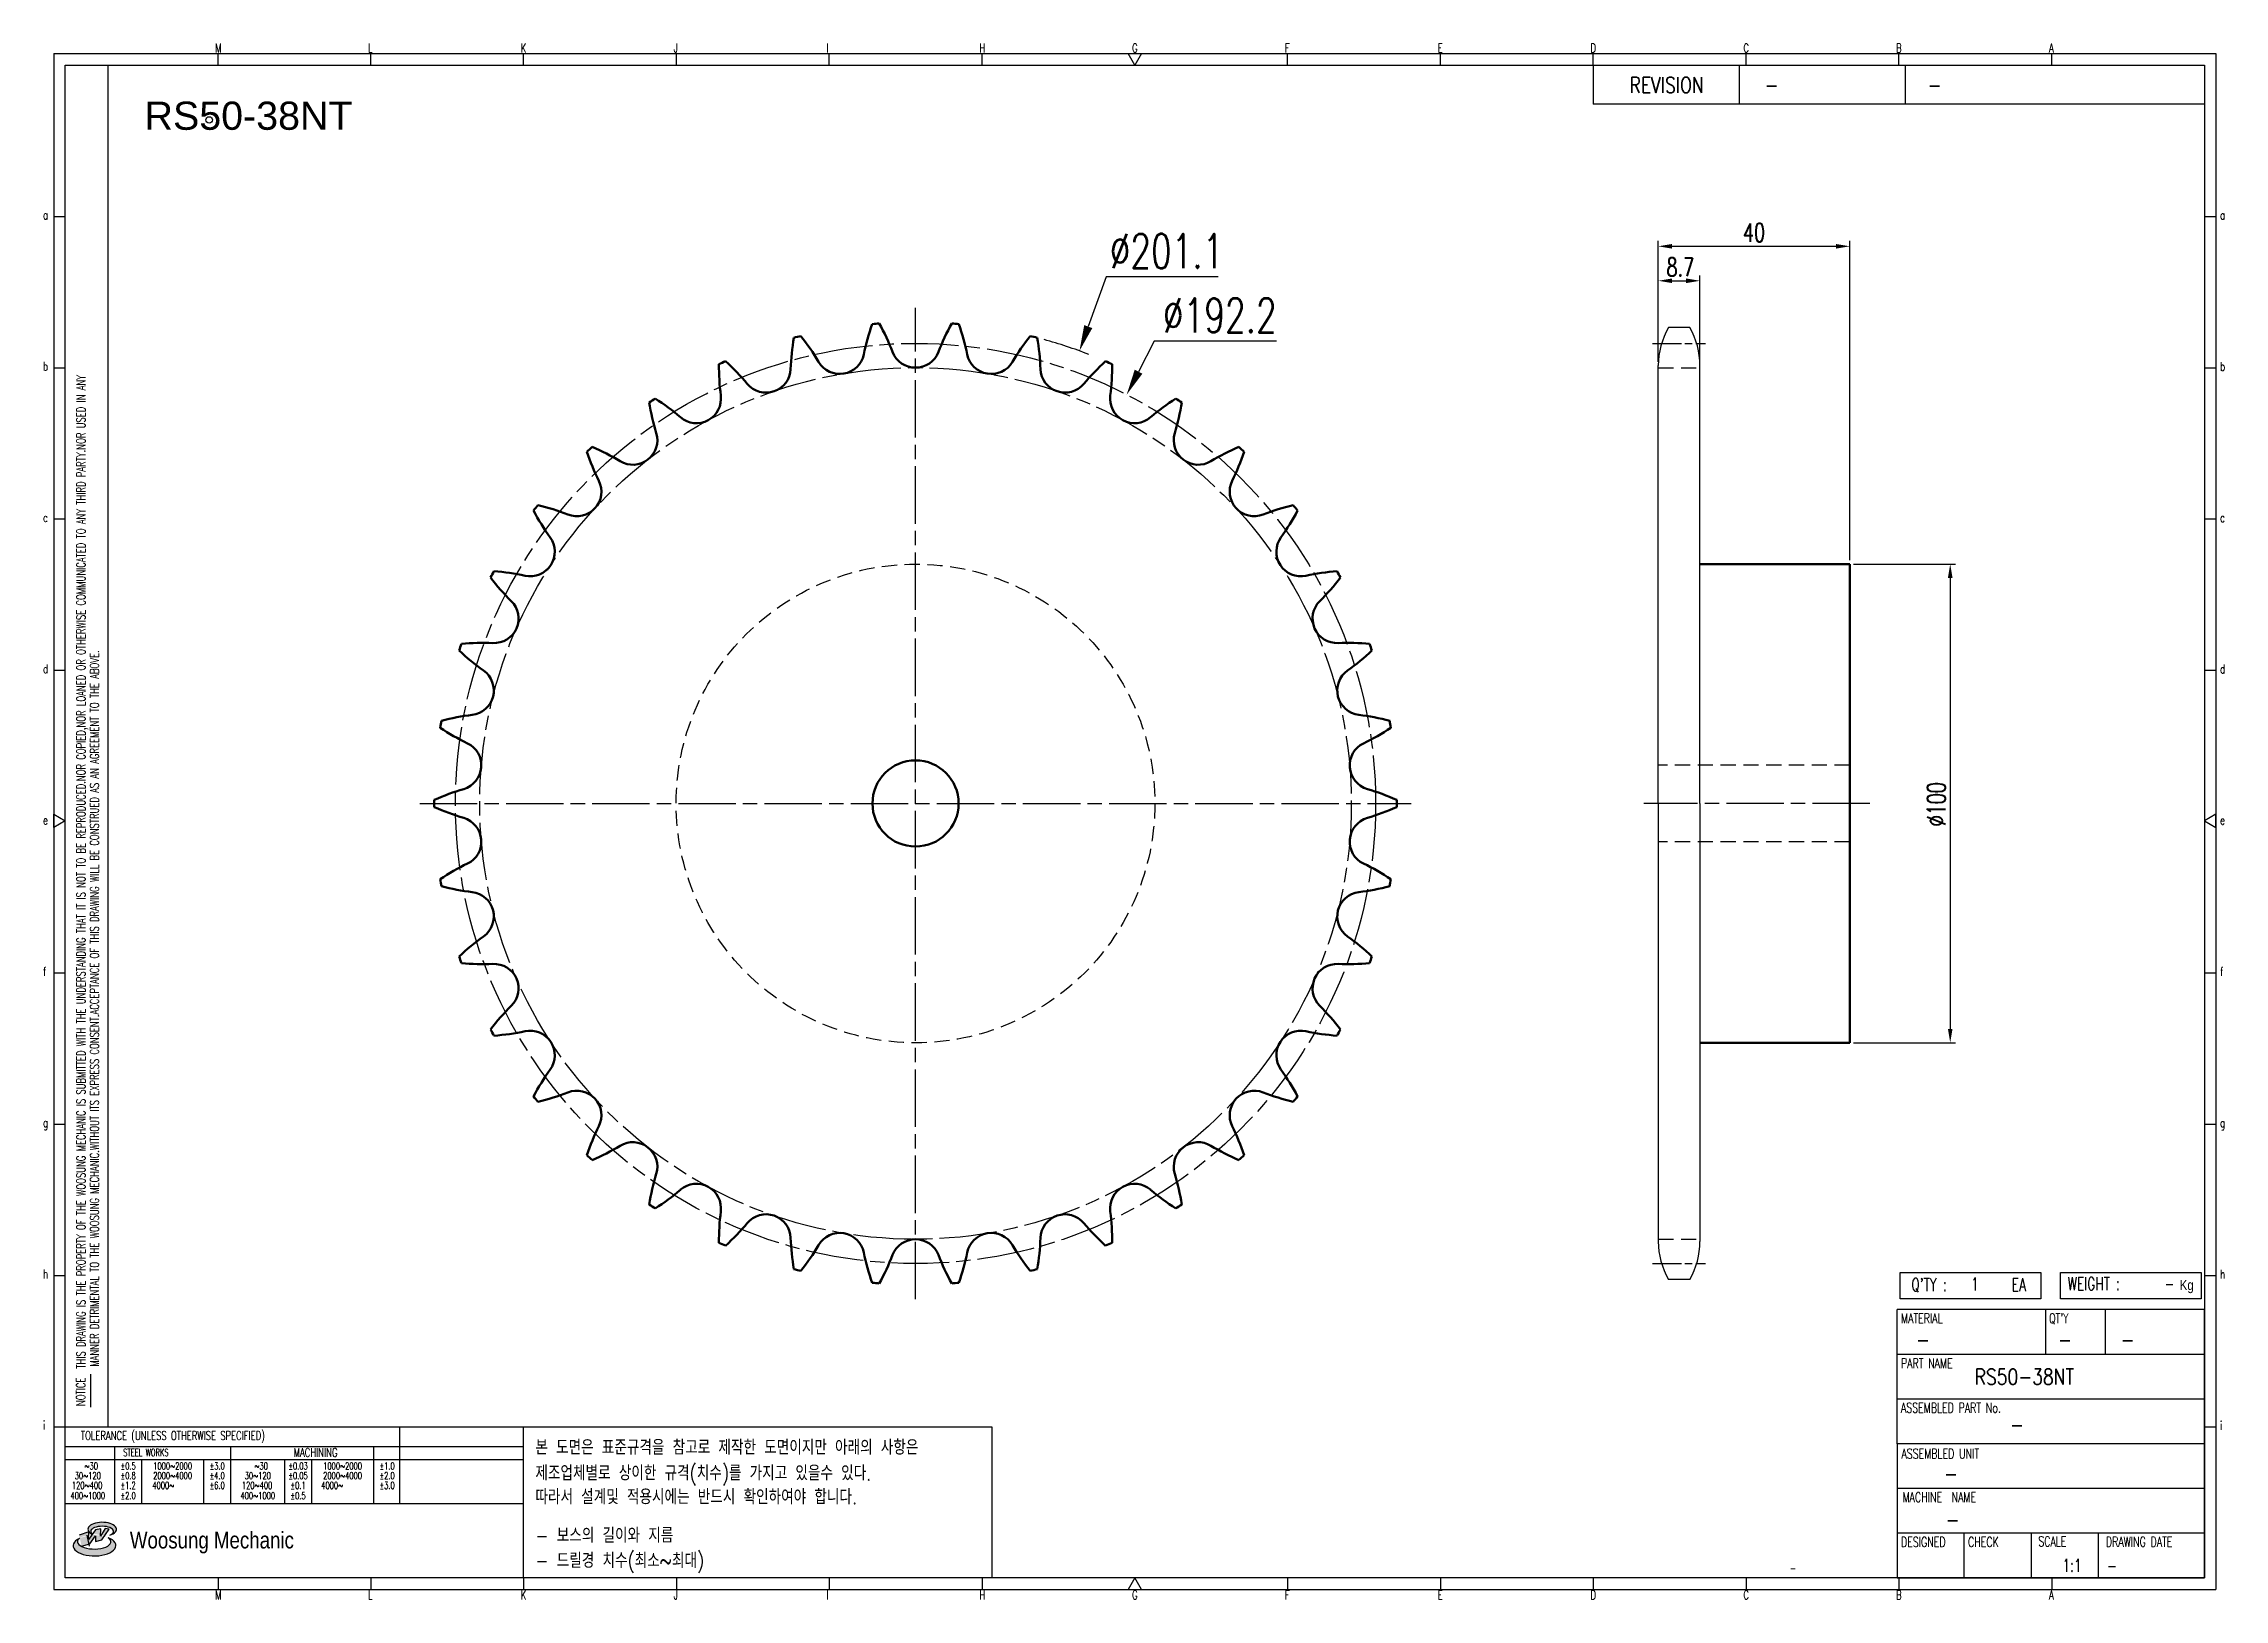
# Model space of a CAD drawing. Header units: millimetres. Extents: x 8307 to 8763, y 4750 to 5075.
import ezdxf
from ezdxf.enums import TextEntityAlignment as Align

# ---------------------------------------------------------------- set-up
doc = ezdxf.new("R2010")
doc.units = ezdxf.units.MM
for name, pattern in [('AM_ISO08W050', [18, 12, -1.5, 3, -1.5]), ('AM_ISO08W050x2', [9, 6, -0.75, 1.5, -0.75]), ('HIDDEN', [9.525, 6.35, -3.175])]:
    doc.linetypes.add(name, pattern=pattern)
for name, color, linetype, lineweight in [('20', 7, 'Continuous', 50), ('22', 30, 'AM_ISO08W050', 25), ('23', 40, 'AM_ISO08W050', 25), ('VIS', 7, 'Continuous', 50)]:
    doc.layers.add(name, color=color, linetype=linetype, lineweight=lineweight)
for name, color, linetype in [('HL', 2, 'HIDDEN'), ('S-DIM', 7, 'Continuous'), ('TITLE', 7, 'Continuous'), ('도면레이아웃', 7, 'Continuous')]:
    doc.layers.add(name, color=color, linetype=linetype)
doc.styles.add('HAN', font='ROMANS.shx', dxfattribs={"width": 0.7, "bigfont": 'whgtxt.shx'})
doc.styles.add('HKD_ST2', font='romans.shx', dxfattribs={"width": 0.7, "height": 4, "bigfont": '@extfont2.shx'})
doc.styles.add('HSG', font='SIMPLEX.shx', dxfattribs={"width": 0.7, "bigfont": 'HSG.shx'})
doc.styles.add('ROMANS', font='romans.shx', dxfattribs={"width": 0.7, "bigfont": 'whgtxt.shx'})
doc.styles.add('SLDTEXTSTYLE4', font='arial.ttf', dxfattribs={"width": 0.8})
doc.styles.get("Standard").update_dxf_attribs({"font": 'arial.ttf'})
doc.dimstyles.new('APP16', dxfattribs={"dimscale": 3, "dimtxt": 2.4, "dimasz": 1.8, "dimexe": 0.7, "dimexo": 0.5, "dimgap": 0.6, "dimtad": 1, "dimtoh": 1, "dimdec": 1, "dimrnd": 0.01, "dimzin": 9, "dimdsep": 46, "dimtxsty": 'HSG', "dimcen": 0, "dimclrd": 1, "dimclre": 1, "dimclrt": 256, "dimazin": 2, "dimtp": 1, "dimtm": 1, "dimtfac": 0.5, "dimtdec": 1, "dimtofl": 0, "dimtmove": 0, "dimatfit": 3, "dimfxl": 0, "dimtvp": 1, "dimtolj": 2, "dimlwd": -1, "dimlwe": -1, "dimarcsym": 0})
doc.dimstyles.new('APP4', dxfattribs={"dimscale": 1.6, "dimtxt": 2.4, "dimasz": 1.8, "dimexe": 0.7, "dimexo": 0.5, "dimgap": 0.6, "dimtad": 1, "dimtoh": 1, "dimdec": 1, "dimrnd": 0.01, "dimzin": 9, "dimdsep": 46, "dimtxsty": 'HSG', "dimcen": 0, "dimclrd": 1, "dimclre": 1, "dimclrt": 256, "dimazin": 2, "dimtp": 1, "dimtm": 1, "dimtfac": 0.5, "dimtdec": 1, "dimtofl": 0, "dimtmove": 0, "dimatfit": 3, "dimfxl": 0, "dimtvp": 1, "dimtolj": 2, "dimlwd": -1, "dimlwe": -1, "dimarcsym": 0})

# ---------------------------------------------------------------- blocks, each defined once
blk = doc.blocks.new('SUYWSHJH')
at = {"layer": '도면레이아웃'}
h = blk.add_hatch(color=10, dxfattribs=at)
h.paths.add_polyline_path([(1.544, 35.177), (1.554, 34.966), (1.779, 35.034), (2.054, 35.422), (1.908, 35.446), (1.728, 35.167), (1.741, 35.439), (1.547, 35.405), (1.292, 35.041), (1.295, 35.33), (0.943, 35.208), (1.03, 34.8), (1.336, 34.885)])
edge = h.paths.add_edge_path()
edge.add_ellipse((1.795, 35.421), major_axis=(-0.53, 0), ratio=0.487785, start_angle=122.36065, end_angle=403.39574)
edge.add_line((1.411, 35.244), (1.419, 35.261))
edge.add_ellipse((1.798, 35.344), major_axis=(-0.423, 0), ratio=0.444396, start_angle=131.58977, end_angle=386.19408, ccw=False)
edge = h.paths.add_edge_path()
edge.add_ellipse((1.512, 34.815), major_axis=(-0.793, 0), ratio=0.480113, start_angle=314.67633, end_angle=590.85213)
edge.add_ellipse((1.501, 34.958), major_axis=(-0.62, 0), ratio=0.43311, start_angle=331.7024, end_angle=574.42495, ccw=False)
for p, q in [((0, 90.118), (80.15, 90.118)), ((0, 90.118), (0, 33.191)), ((6.089, 89.693), (6.089, 90.118)), ((11.753, 89.693), (11.753, 90.118)), ((17.418, 89.693), (17.418, 90.118)), ((23.082, 89.693), (23.082, 90.118)), ((28.746, 89.693), (28.746, 90.118)), ((34.411, 89.693), (34.411, 90.118)), ((45.739, 89.693), (45.739, 90.118)), ((51.404, 89.693), (51.404, 90.118)), ((57.068, 89.693), (57.068, 90.118)), ((62.732, 89.693), (62.732, 90.118)), ((68.397, 89.693), (68.397, 90.118)), ((74.061, 89.693), (74.061, 90.118)), ((80.15, 90.118), (80.15, 33.191)), ((0, 84.085), (0.425, 84.085)), ((79.725, 84.085), (80.15, 84.085)), ((0, 78.478), (0.425, 78.478)), ((79.725, 78.478), (80.15, 78.478)), ((0, 72.87), (0.425, 72.87)), ((79.725, 72.87), (80.15, 72.87)), ((0, 67.262), (0.425, 67.262)), ((79.725, 67.262), (80.15, 67.262)), ((0, 56.047), (0.425, 56.047)), ((79.725, 56.047), (80.15, 56.047)), ((0, 50.439), (0.425, 50.439)), ((79.725, 50.439), (80.15, 50.439)), ((0, 44.832), (0.425, 44.832)), ((79.725, 44.832), (80.15, 44.832)), ((1.377, 39.947), (1.377, 41.174)), ((0, 39.224), (0.425, 39.224)), ((79.725, 39.224), (80.15, 39.224)), ((0, 33.191), (80.15, 33.191)), ((6.089, 33.616), (6.089, 33.191)), ((11.753, 33.616), (11.753, 33.191)), ((17.418, 33.616), (17.418, 33.191)), ((23.082, 33.616), (23.082, 33.191)), ((28.746, 33.616), (28.746, 33.191)), ((34.411, 33.616), (34.411, 33.191)), ((45.739, 33.616), (45.739, 33.191)), ((51.404, 33.616), (51.404, 33.191)), ((57.068, 33.616), (57.068, 33.191)), ((62.732, 33.616), (62.732, 33.191)), ((68.397, 33.616), (68.397, 33.191)), ((74.061, 33.616), (74.061, 33.191))]:
    blk.add_line(p, q)
at = {"color": 2}
for p, q in [((2.017, 39.224), (2.017, 89.693)), ((0.425, 39.224), (17.418, 39.224)), ((12.816, 39.224), (12.816, 36.382)), ((17.418, 33.616), (17.418, 39.224)), ((0.425, 38.487), (17.418, 38.487)), ((0.425, 38.012), (17.418, 38.012)), ((2.257, 38.487), (2.257, 36.382)), ((3.257, 38.012), (3.257, 36.382)), ((5.557, 38.012), (5.557, 36.382)), ((6.557, 38.5), (6.557, 36.382)), ((8.557, 38.012), (8.557, 36.382)), ((9.557, 38.026), (9.557, 36.382)), ((11.857, 38.487), (11.857, 36.382)), ((0.425, 36.382), (17.418, 36.382))]:
    blk.add_line(p, q, dxfattribs=at)
at = {"color": 6, "ltscale": 0.5}
for p, q in [((57.068, 89.693), (57.068, 88.246)), ((62.47, 89.693), (62.47, 88.246)), ((68.635, 89.693), (68.635, 88.246)), ((79.725, 88.246), (57.068, 88.246)), ((68.336, 38.59), (68.336, 43.563)), ((79.725, 43.563), (68.336, 43.563)), ((73.827, 43.563), (73.827, 41.905)), ((76.037, 43.563), (76.037, 41.905)), ((79.725, 38.59), (79.725, 43.563)), ((79.725, 41.905), (68.336, 41.905)), ((79.725, 40.248), (68.336, 40.248)), ((68.336, 38.59), (68.336, 33.616)), ((79.725, 38.59), (68.336, 38.59)), ((79.725, 33.616), (79.725, 38.59)), ((79.725, 36.932), (68.336, 36.932)), ((79.725, 35.274), (68.336, 35.274)), ((70.822, 33.616), (70.822, 35.274)), ((73.309, 33.616), (73.309, 35.274)), ((75.796, 33.616), (75.796, 35.274)), ((68.336, 33.616), (79.725, 33.616))]:
    blk.add_line(p, q, dxfattribs=at)
for points in [[(40.075, 89.693), (39.83, 90.118), (40.32, 90.118)], [(0.425, 89.693), (79.725, 89.693), (79.725, 33.616), (0.425, 33.616)], [(0.425, 61.679), (0, 61.433), (0, 61.924)], [(79.725, 61.679), (80.15, 61.433), (80.15, 61.924)], [(40.075, 33.616), (39.83, 33.191), (40.32, 33.191)]]:
    blk.add_lwpolyline(points, close=True)
at = {"layer": 'TITLE', "color": 20}
for p, q in [((68.449, 43.961), (68.449, 44.936)), ((68.449, 44.936), (73.654, 44.936)), ((73.654, 44.936), (73.654, 43.961)), ((74.39, 43.961), (74.39, 44.936)), ((74.39, 44.936), (79.595, 44.936)), ((79.595, 44.936), (79.595, 43.961)), ((73.654, 43.961), (68.449, 43.961)), ((79.595, 43.961), (74.39, 43.961))]:
    blk.add_line(p, q, dxfattribs=at)
at = {"layer": '도면레이아웃'}
for p, q in [((1.295, 35.33), (0.943, 35.208)), ((1.03, 34.8), (1.336, 34.885)), ((1.224, 35.208), (1.311, 34.8)), ((1.224, 35.208), (1.224, 35.208)), ((1.547, 35.405), (1.292, 35.041)), ((1.292, 35.041), (1.295, 35.33)), ((1.336, 34.885), (1.544, 35.177)), ((1.419, 35.261), (1.411, 35.244)), ((1.544, 35.177), (1.554, 34.966)), ((1.741, 35.439), (1.547, 35.405)), ((1.554, 34.966), (1.779, 35.034)), ((1.908, 35.446), (1.728, 35.167)), ((1.728, 35.167), (1.741, 35.439)), ((1.779, 35.034), (2.054, 35.422)), ((2.054, 35.422), (1.908, 35.446))]:
    blk.add_line(p, q, dxfattribs=at)
for centre, major_axis, ratio, start_param, end_param in [((1.795, 35.421), (-0.53, 0), 0.487785, 2.135596, 7.040584), ((1.512, 34.815), (-0.793, 0), 0.480113, 5.492138, 10.312315), ((1.501, 34.958), (-0.62, 0), 0.43311, 5.789299, 10.025607), ((1.798, 35.344), (-0.423, 0), 0.444396, 2.296675, 6.740358)]:
    blk.add_ellipse(centre, major_axis=major_axis, ratio=ratio, start_param=start_param, end_param=end_param, dxfattribs=at)
at = {"color": 4, "style": 'HKD_ST2', "width": 0.7}
for s, p in [('M', (5.988, 90.164)), ('L', (11.652, 90.164)), ('K', (17.316, 90.164)), ('J', (22.981, 90.164)), ('I', (28.645, 90.164)), ('H', (34.309, 90.164)), ('G', (39.974, 90.164)), ('F', (45.638, 90.164)), ('E', (51.302, 90.164)), ('D', (56.967, 90.164)), ('C', (62.631, 90.164)), ('B', (68.295, 90.164)), ('A', (73.96, 90.164)), ('a', (-0.395, 83.976)), ('a', (80.305, 83.97)), ('b', (-0.395, 78.368)), ('b', (80.305, 78.362)), ('c', (-0.395, 72.76)), ('c', (80.305, 72.754)), ('d', (-0.395, 67.153)), ('d', (80.305, 67.147)), ('e', (-0.395, 61.545)), ('e', (80.305, 61.539)), ('f', (-0.395, 55.937)), ('f', (80.305, 55.931)), ('g', (-0.395, 50.33)), ('g', (80.305, 50.324)), ('h', (-0.395, 44.722)), ('h', (80.305, 44.716)), ('i', (-0.395, 39.114)), ('i', (80.305, 39.108)), ('M', (5.988, 32.824)), ('L', (11.652, 32.824)), ('K', (17.316, 32.824)), ('J', (22.981, 32.824)), ('I', (28.645, 32.824)), ('H', (34.309, 32.824)), ('G', (39.974, 32.824)), ('F', (45.638, 32.824)), ('E', (51.302, 32.824)), ('D', (56.967, 32.824)), ('C', (62.631, 32.824)), ('B', (68.295, 32.824)), ('A', (73.96, 32.824))]:
    blk.add_text(s, height=0.326, dxfattribs=at).set_placement(p)
for s, height, style, width, p in [('REVISION', 0.5806, 'HAN', 0.8, (58.415, 88.664)), ('-', 0.581, 'HAN', 0.8, (63.426, 88.664)), ('-', 0.581, 'HAN', 0.8, (69.468, 88.664)), ("Q'TY : ", 0.4746, 'HKD_ST2', 0.7, (68.857, 44.253)), ('1', 0.475, 'HKD_ST2', 0.7, (71.071, 44.275)), ('EA', 0.4746, 'HKD_ST2', 0.7, (72.578, 44.253)), ('WEIGHT : ', 0.4746, 'HKD_ST2', 0.7, (74.65, 44.286)), ('-', 0.581, 'HAN', 0.8, (69.029, 42.157)), ('-', 0.581, 'HAN', 0.8, (74.289, 42.157)), ('-', 0.581, 'HAN', 0.8, (76.623, 42.157)), ('-', 0.581, 'HAN', 0.8, (72.515, 39.013)), ('-', 0.581, 'HAN', 0.8, (70.067, 37.189)), ('-', 0.581, 'HAN', 0.8, (70.126, 35.48)), ('1:1', 0.4746, 'HKD_ST2', 0.7, (74.458, 33.848)), ('-', 0.475, 'HKD_ST2', 0.7, (76.112, 33.837))]:
    blk.add_text(s, height=height, dxfattribs=dict(style=style, width=width)).set_placement(p)
at = {"color": 6, "style": 'HKD_ST2', "width": 0.7}
for s, p in [(' THIS DRAWING IS THE PROPERTY OF THE WOOSUNG MECHANIC IS SUBMITTED WITH THE UNDERSTANDING THAT IT IS NOT TO BE REPRODUCED.NOR COPIED,NOR LOANED OR OTHERWISE COMMUNICATED TO ANY THIRD PARTY.NOR USED IN ANY', (1.173, 41.217)), ('MANNER DETRIMENTAL TO THE WOOSUNG MECHANIC.WITHOUT ITS EXPRESS CONSENT.ACCEPTANCE OF THIS DRAWING WILL BE CONSTRUED AS AN AGREEMENT TO THE ABOVE.', (1.672, 41.447))]:
    blk.add_text(s, height=0.326266, rotation=90, dxfattribs=at).set_placement(p)
at = {"style": 'HKD_ST2', "width": 0.7}
blk.add_text('-', height=0.475, dxfattribs=at).set_placement((78.613, 44.286), align=Align.RIGHT)
at = {"color": 4, "style": 'HKD_ST2', "width": 0.7}
for s, height, p in [('MATERIAL', 0.3651, (68.474, 43.425)), ("QT'Y", 0.3651, (73.965, 43.425)), ('PART NAME', 0.3651, (68.474, 41.756)), ('ASSEMBLED PART No.', 0.36511, (68.474, 40.109)), ('ASSEMBLED UNIT', 0.36511, (68.49, 38.408)), ('MACHINE  NAME', 0.36511, (68.532, 36.794)), ('DESIGNED', 0.3651, (68.474, 35.136)), ('CHECK', 0.3651, (70.961, 35.136)), ('SCALE', 0.3651, (73.566, 35.153)), ('DRAWING DATE', 0.36511, (76.071, 35.141))]:
    blk.add_text(s, height=height, dxfattribs=at).set_placement(p, align=Align.TOP_LEFT)
at = {"style": 'HKD_ST2', "width": 0.7}
blk.add_text('NOTICE', height=0.3263, rotation=90, dxfattribs=at).set_placement((1.163, 39.988))
for s, height, style, width, p in [('TOLERANCE (UNLESS OTHERWISE SPECIFIED)', 0.32627, 'HKD_ST2', 0.7, (4.417, 38.896)), ('-', 0.326, 'ROMANS', 0.65, (64.469, 33.975))]:
    blk.add_text(s, height=height, dxfattribs=dict(style=style, width=width)).set_placement(p, align=Align.MIDDLE_CENTER)
at = {"color": 4, "style": 'HKD_ST2', "width": 0.7}
for s, height, p in [('STEEL WORKS', 0.26101, (3.416, 38.268)), ('MACHINING', 0.3263, (9.707, 38.27)), ('%%P0.5', 0.261, (2.757, 37.762)), ('%%P0.8', 0.261, (2.757, 37.411)), ('%%P3.0', 0.261, (6.057, 37.762)), ('%%P4.0', 0.261, (6.057, 37.411)), ('%%P0.03', 0.261, (9.057, 37.762)), ('%%P0.05', 0.261, (9.057, 37.411)), ('%%P1.0', 0.261, (12.357, 37.762)), ('%%P2.0', 0.261, (12.357, 37.411)), ('%%P1.2', 0.261, (2.757, 37.045)), ('%%P2.0', 0.261, (2.757, 36.67)), ('%%P6.0', 0.261, (6.057, 37.045)), ('%%P0.1', 0.261, (9.057, 37.045)), ('%%P0.5', 0.261, (9.057, 36.67)), ('%%P3.0', 0.261, (12.357, 37.045))]:
    blk.add_text(s, height=height, dxfattribs=at).set_placement(p, align=Align.MIDDLE)
for s, height, p in [('30%%126120', 0.261, (1.263, 37.411)), ('%%12630', 0.261, (1.389, 37.762)), ('2000%%1264000', 0.26101, (4.407, 37.411)), ('1000%%1262000', 0.26101, (4.407, 37.762)), ('30%%126120', 0.261, (7.563, 37.411)), ('%%12630', 0.261, (7.689, 37.762)), ('2000%%1264000', 0.26101, (10.707, 37.411)), ('1000%%1262000', 0.26101, (10.707, 37.762)), ('400%%1261000', 0.26101, (1.263, 36.67)), ('120%%126400', 0.26101, (1.237, 37.045)), ('4000%%126', 0.261, (4.061, 37.045)), ('400%%1261000', 0.26101, (7.563, 36.67)), ('120%%126400', 0.26101, (7.537, 37.045)), ('4000%%126', 0.261, (10.321, 37.045))]:
    blk.add_text(s, height=height, dxfattribs=at).set_placement(p, align=Align.MIDDLE_CENTER)
at = {"color": 1, "style": 'SLDTEXTSTYLE4', "width": 0.8}
blk.add_text('Woosung Mechanic', height=0.61957, dxfattribs=at).set_placement((2.822, 34.711))
at = {"layer": 'TITLE', "width": 0.8}
blk.add_text('Kg', height=0.3789, dxfattribs=at).set_placement((78.807, 44.286))
blk = doc.blocks.new('*D321')
at = {"layer": 'Defpoints', "color": 0, "transparency": 16777216}
for p in [(8523.73, 5010.5), (8455.23, 4821.41)]:
    blk.add_point(p, dxfattribs=at)
at = {"layer": 'S-DIM', "color": 1, "transparency": 16777216}
for p, q in [((8529.33, 5025.95), (8525.57, 5015.57)), ((8552.73, 5025.95), (8529.33, 5025.95))]:
    blk.add_line(p, q, dxfattribs=at)
blk.add_arc((8489.48, 4915.96), 100.55, 68.8904, 74.5129, dxfattribs=at)
blk.add_solid([(8524.72, 5015.88), (8526.41, 5015.27), (8523.73, 5010.5)], dxfattribs=at)
at = {"layer": 'S-DIM', "transparency": 16777216, "insert": (8541.93, 5031.35), "char_height": 7.2, "attachment_point": 5, "style": 'HSG'}
blk.add_mtext('\\A2;∅201.1', dxfattribs=at)
blk = doc.blocks.new('*D322')
at = {"layer": 'Defpoints', "color": 0, "transparency": 16777216}
for p in [(8533.59, 5001.36), (8445.37, 4830.55)]:
    blk.add_point(p, dxfattribs=at)
at = {"layer": 'S-DIM', "color": 1, "transparency": 16777216}
for p, q in [((8539.36, 5012.52), (8536.07, 5006.15)), ((8564.92, 5012.52), (8539.36, 5012.52))]:
    blk.add_line(p, q, dxfattribs=at)
blk.add_solid([(8535.27, 5006.57), (8536.87, 5005.74), (8533.59, 5001.36)], dxfattribs=at)
at = {"layer": 'S-DIM', "transparency": 16777216, "insert": (8553.04, 5017.92), "char_height": 7.2, "attachment_point": 5, "style": 'HSG'}
blk.add_mtext('\\A2;∅192.2', dxfattribs=at)
blk = doc.blocks.new('*D318')
at = {"layer": 'Defpoints', "color": 0, "transparency": 16777216}
for p in [(8653.35, 5025.15), (8644.65, 5007.45), (8653.35, 5007.45)]:
    blk.add_point(p, dxfattribs=at)
at = {"layer": 'S-DIM', "color": 1, "transparency": 16777216}
for p, q in [((8644.65, 5008.25), (8644.65, 5026.27)), ((8653.35, 5008.25), (8653.35, 5026.27)), ((8647.53, 5025.15), (8650.47, 5025.15))]:
    blk.add_line(p, q, dxfattribs=at)
for points in [[(8647.53, 5025.63), (8647.53, 5024.67), (8644.65, 5025.15)], [(8650.47, 5025.63), (8650.47, 5024.67), (8653.35, 5025.15)]]:
    blk.add_solid(points, dxfattribs=at)
at = {"layer": 'S-DIM', "transparency": 16777216, "insert": (8649.26, 5028.03), "char_height": 3.84, "attachment_point": 5, "style": 'HSG'}
blk.add_mtext('\\A2;8.7', dxfattribs=at)
blk = doc.blocks.new('*D319')
at = {"layer": 'Defpoints', "color": 0, "transparency": 16777216}
for p in [(8684.65, 5032.35), (8644.65, 5007.45), (8684.65, 4965.96)]:
    blk.add_point(p, dxfattribs=at)
at = {"layer": 'S-DIM', "color": 1, "transparency": 16777216}
for p, q in [((8644.65, 5008.25), (8644.65, 5033.47)), ((8647.53, 5032.35), (8681.77, 5032.35)), ((8684.65, 4966.76), (8684.65, 5033.47))]:
    blk.add_line(p, q, dxfattribs=at)
for points in [[(8647.53, 5032.83), (8647.53, 5031.87), (8644.65, 5032.35)], [(8681.77, 5032.83), (8681.77, 5031.87), (8684.65, 5032.35)]]:
    blk.add_solid(points, dxfattribs=at)
at = {"layer": 'S-DIM', "transparency": 16777216, "insert": (8664.65, 5035.23), "char_height": 3.84, "attachment_point": 5, "style": 'HSG'}
blk.add_mtext('\\A2;40', dxfattribs=at)
blk = doc.blocks.new('*D320')
at = {"layer": 'Defpoints', "color": 0, "transparency": 16777216}
for p in [(8684.65, 4965.96), (8684.65, 4865.96), (8705.64, 4865.96)]:
    blk.add_point(p, dxfattribs=at)
at = {"layer": 'S-DIM', "color": 1, "transparency": 16777216}
for p, q in [((8685.45, 4965.96), (8706.76, 4965.96)), ((8705.64, 4963.08), (8705.64, 4868.84)), ((8685.45, 4865.96), (8706.76, 4865.96))]:
    blk.add_line(p, q, dxfattribs=at)
for points in [[(8705.16, 4963.08), (8706.12, 4963.08), (8705.64, 4965.96)], [(8705.16, 4868.84), (8706.12, 4868.84), (8705.64, 4865.96)]]:
    blk.add_solid(points, dxfattribs=at)
at = {"layer": 'S-DIM', "transparency": 16777216, "insert": (8702.76, 4915.79), "char_height": 3.84, "attachment_point": 5, "rotation": 90, "style": 'HSG'}
blk.add_mtext('\\A2;%%c100', dxfattribs=at)

msp = doc.modelspace()

# ---------------------------------------------------------------- linework, layer by layer
for p, q in [((8651.22, 5015.38), (8646.78, 5015.38)), ((8644.65, 4915.96), (8644.65, 5007.45)), ((8653.35, 4915.96), (8653.35, 5007.45)), ((8644.65, 4915.96), (8644.65, 4824.46)), ((8653.35, 4915.96), (8653.35, 4824.46)), ((8651.22, 4816.53), (8646.78, 4816.53))]:
    msp.add_line(p, q)
at = {"color": 4}
msp.add_lwpolyline([(8407.61, 4785.76), (8505.45, 4785.76), (8505.45, 4754.16), (8407.61, 4754.16)], close=True, dxfattribs=at)
msp.add_circle((8341.93, 5058.74), 0.681)
for centre, start, end in [((8660.53, 5007.45), 150, 180), ((8637.48, 5007.45), 0, 30), ((8660.53, 4824.46), 180, 210), ((8637.48, 4824.46), 330, 0)]:
    msp.add_arc(centre, 15.87, start, end)
at = {"layer": '20'}
for centre, radius, start, end in [((8526.43, 4999.87), 48.77, 160.5644, 168.2895), ((8489.48, 4915.96), 100.55, 94.315, 95.1587), ((8439.22, 4992.65), 48.77, 21.1842, 28.9093), ((8539.74, 4992.65), 48.77, 151.0907, 158.8158), ((8489.48, 4915.96), 100.55, 84.8413, 85.685), ((8452.53, 4999.87), 48.77, 11.7105, 19.4356), ((8512.11, 5004.81), 48.77, 170.038, 177.7632), ((8489.48, 4915.96), 100.55, 103.7887, 104.6324), ((8427.29, 4983.33), 48.77, 30.6579, 38.383), ((8551.68, 4983.33), 48.77, 141.617, 149.3421), ((8489.48, 4915.96), 100.55, 75.3676, 76.2113), ((8466.85, 5004.81), 48.77, 2.2368, 9.962), ((8489.48, 4915.96), 100.55, 113.2624, 114.106), ((8497.18, 5007.32), 48.77, 179.5117, 187.2368), ((8417.05, 4972.17), 48.77, 40.1316, 47.8567), ((8473.65, 5010.81), 5.13, 210.6579, 348.2895), ((8489.48, 5012.13), 5.13, 201.1842, 338.8158), ((8505.31, 5010.81), 5.13, 191.7105, 329.3421), ((8561.92, 4972.17), 48.77, 132.1433, 139.8684), ((8489.48, 4915.96), 100.55, 65.894, 66.7376), ((8481.78, 5007.32), 48.77, 352.7632, 0.4883), ((8458.25, 5006.91), 5.13, 220.1316, 357.7632), ((8520.71, 5006.91), 5.13, 182.2368, 319.8684), ((8489.48, 4915.96), 100.55, 122.7361, 123.5797), ((8482.03, 5007.35), 48.77, 188.9854, 196.7105), ((8408.78, 4959.49), 48.77, 49.6053, 57.3304), ((8443.71, 5000.53), 5.13, 229.6053, 7.2368), ((8535.25, 5000.53), 5.13, 172.7632, 310.3947), ((8570.18, 4959.49), 48.77, 122.6696, 130.3947), ((8496.93, 5007.35), 48.77, 343.2895, 351.0146), ((8489.48, 4915.96), 100.55, 56.4203, 57.2639), ((8430.41, 4991.85), 5.13, 239.0789, 16.7105), ((8548.55, 4991.85), 5.13, 163.2895, 300.9211), ((8489.48, 4915.96), 100.55, 132.2098, 133.0534), ((8467.09, 5004.87), 48.77, 198.4591, 206.1842), ((8402.72, 4945.61), 48.77, 59.0789, 66.8041), ((8576.25, 4945.61), 48.77, 113.1959, 120.9211), ((8511.87, 5004.87), 48.77, 333.8158, 341.5409), ((8489.48, 4915.96), 100.55, 46.9466, 47.7902), ((8418.73, 4981.09), 5.13, 248.5526, 26.1842), ((8560.24, 4981.09), 5.13, 153.8158, 291.4474), ((8489.48, 4915.96), 100.55, 141.6834, 142.5271), ((8452.76, 4999.98), 48.77, 207.9328, 215.6579), ((8399.02, 4930.92), 48.77, 68.5526, 76.2777), ((8579.94, 4930.92), 48.77, 103.7223, 111.4474), ((8526.2, 4999.98), 48.77, 324.3421, 332.0672), ((8489.48, 4915.96), 100.55, 37.4729, 38.3166), ((8408.97, 4968.56), 5.13, 258.0263, 35.6579), ((8569.99, 4968.56), 5.13, 144.3421, 281.9737), ((8489.48, 4915.96), 100.55, 151.1571, 152.0008), ((8439.44, 4992.79), 48.77, 217.4065, 225.1316), ((8397.79, 4915.83), 48.77, 78.0263, 85.7514), ((8581.17, 4915.83), 48.77, 94.2486, 101.9737), ((8539.53, 4992.79), 48.77, 314.8684, 322.5935), ((8489.48, 4915.96), 100.55, 27.9992, 28.8429), ((8401.41, 4954.59), 5.13, 267.5, 45.1316), ((8577.55, 4954.59), 5.13, 134.8684, 272.5), ((8489.48, 4915.96), 100.55, 160.6308, 161.4745), ((8427.47, 4983.5), 48.77, 226.8802, 234.6053), ((8399.06, 4900.74), 48.77, 87.5, 95.2251), ((8579.9, 4900.74), 48.77, 84.7749, 92.5), ((8551.49, 4983.5), 48.77, 305.3947, 313.1198), ((8489.48, 4915.96), 100.55, 18.5255, 19.3692), ((8396.25, 4939.56), 5.13, 276.9737, 54.6053), ((8582.71, 4939.56), 5.13, 125.3947, 263.0263), ((8402.8, 4886.06), 48.77, 96.9737, 104.6988), ((8576.16, 4886.06), 48.77, 75.3012, 83.0263), ((8489.48, 4915.96), 100.55, 170.1045, 170.9481), ((8417.2, 4972.37), 48.77, 236.3538, 244.0789), ((8561.76, 4972.37), 48.77, 295.9211, 303.6462), ((8489.48, 4915.96), 100.55, 9.0519, 9.8955), ((8393.64, 4923.9), 5.13, 286.4474, 64.0789), ((8585.32, 4923.9), 5.13, 115.9211, 253.5526), ((8408.9, 4872.2), 48.77, 106.4474, 114.1725), ((8489.48, 4915.96), 100.55, 179.5782, 180.4218), ((8570.06, 4872.2), 48.77, 65.8275, 73.5526), ((8489.48, 4915.96), 100.55, 359.5782, 0.4218), ((8408.9, 4959.71), 48.77, 245.8275, 253.5526), ((8393.64, 4908.01), 5.13, 295.9211, 73.5526), ((8585.32, 4908.01), 5.13, 106.4474, 244.0789), ((8570.06, 4959.71), 48.77, 286.4474, 294.1725), ((8417.2, 4859.54), 48.77, 115.9211, 123.6462), ((8561.76, 4859.54), 48.77, 56.3538, 64.0789), ((8489.48, 4915.96), 100.55, 189.0519, 189.8955), ((8402.8, 4945.85), 48.77, 255.3012, 263.0263), ((8576.16, 4945.85), 48.77, 276.9737, 284.6988), ((8489.48, 4915.96), 100.55, 350.1045, 350.9481), ((8396.25, 4892.35), 5.13, 305.3947, 83.0263), ((8582.71, 4892.35), 5.13, 96.9737, 234.6053), ((8427.47, 4848.41), 48.77, 125.3947, 133.1198), ((8489.48, 4915.96), 100.55, 198.5255, 199.3692), ((8551.49, 4848.41), 48.77, 46.8802, 54.6053), ((8489.48, 4915.96), 100.55, 340.6308, 341.4745), ((8399.06, 4931.17), 48.77, 264.7749, 272.5), ((8401.41, 4877.32), 5.13, 314.8684, 92.5), ((8577.55, 4877.32), 5.13, 87.5, 225.1316), ((8579.9, 4931.17), 48.77, 267.5, 275.2251), ((8439.44, 4839.12), 48.77, 134.8684, 142.5935), ((8539.53, 4839.12), 48.77, 37.4065, 45.1316), ((8489.48, 4915.96), 100.55, 207.9992, 208.8429), ((8397.79, 4916.08), 48.77, 274.2486, 281.9737), ((8408.97, 4863.35), 5.13, 324.3421, 101.9737), ((8569.99, 4863.35), 5.13, 78.0263, 215.6579), ((8581.17, 4916.08), 48.77, 258.0263, 265.7514), ((8489.48, 4915.96), 100.55, 331.1571, 332.0008), ((8452.76, 4831.93), 48.77, 144.3421, 152.0672), ((8526.2, 4831.93), 48.77, 27.9328, 35.6579), ((8489.48, 4915.96), 100.55, 217.4729, 218.3166), ((8399.02, 4900.99), 48.77, 283.7223, 291.4474), ((8418.73, 4850.82), 5.13, 333.8158, 111.4474), ((8560.24, 4850.82), 5.13, 68.5526, 206.1842), ((8579.94, 4900.99), 48.77, 248.5526, 256.2777), ((8489.48, 4915.96), 100.55, 321.6834, 322.5271), ((8467.09, 4827.04), 48.77, 153.8158, 161.5409), ((8511.87, 4827.04), 48.77, 18.4591, 26.1842), ((8402.72, 4886.3), 48.77, 293.1959, 300.9211), ((8430.41, 4840.06), 5.13, 343.2895, 120.9211), ((8548.55, 4840.06), 5.13, 59.0789, 196.7105), ((8576.25, 4886.3), 48.77, 239.0789, 246.8041), ((8489.48, 4915.96), 100.55, 226.9466, 227.7902), ((8482.03, 4824.57), 48.77, 163.2895, 171.0146), ((8496.93, 4824.57), 48.77, 8.9854, 16.7105), ((8489.48, 4915.96), 100.55, 312.2098, 313.0534), ((8408.78, 4872.42), 48.77, 302.6696, 310.3947), ((8443.71, 4831.38), 5.13, 352.7632, 130.3947), ((8535.25, 4831.38), 5.13, 49.6053, 187.2368), ((8570.18, 4872.42), 48.77, 229.6053, 237.3304), ((8489.48, 4915.96), 100.55, 236.4203, 237.2639), ((8497.18, 4824.59), 48.77, 172.7632, 180.4883), ((8458.25, 4825), 5.13, 2.2368, 139.8684), ((8520.71, 4825), 5.13, 40.1316, 177.7632), ((8481.78, 4824.59), 48.77, 359.5117, 7.2368), ((8489.48, 4915.96), 100.55, 302.7361, 303.5797), ((8417.05, 4859.74), 48.77, 312.1433, 319.8684), ((8512.11, 4827.1), 48.77, 182.2368, 189.962), ((8473.65, 4821.1), 5.13, 11.7105, 149.3421), ((8489.48, 4819.78), 5.13, 21.1842, 158.8158), ((8505.31, 4821.1), 5.13, 30.6579, 168.2895), ((8466.85, 4827.1), 48.77, 350.038, 357.7632), ((8561.92, 4859.74), 48.77, 220.1316, 227.8567), ((8489.48, 4915.96), 100.55, 245.894, 246.7376), ((8427.29, 4848.58), 48.77, 321.617, 329.3421), ((8526.43, 4832.04), 48.77, 191.7105, 199.4356), ((8439.22, 4839.26), 48.77, 331.0907, 338.8158), ((8539.74, 4839.26), 48.77, 201.1842, 208.9093), ((8452.53, 4832.04), 48.77, 340.5644, 348.2895), ((8551.68, 4848.58), 48.77, 210.6579, 218.383), ((8489.48, 4915.96), 100.55, 293.2624, 294.106), ((8489.48, 4915.96), 100.55, 255.3676, 256.2113), ((8489.48, 4915.96), 100.55, 264.8413, 265.685), ((8489.48, 4915.96), 100.55, 274.315, 275.1587), ((8489.48, 4915.96), 100.55, 283.7887, 284.6324)]:
    msp.add_arc(centre, radius, start, end, dxfattribs=at)
at = {"layer": '22', "linetype": 'AM_ISO08W050x2'}
for p, q in [((8643.47, 5012.07), (8654.53, 5012.07)), ((8643.47, 4819.84), (8654.53, 4819.84))]:
    msp.add_line(p, q, dxfattribs=at)
at = {"layer": '23', "color": 4, "linetype": 'AM_ISO08W050x2', "ltscale": 2}
for p, q in [((8489.48, 4812.4), (8489.48, 5019.51)), ((8385.93, 4915.96), (8593.03, 4915.96)), ((8688.87, 4915.96), (8641.62, 4915.96))]:
    msp.add_line(p, q, dxfattribs=at)
for radius in [96.12, 91.04]:
    msp.add_circle((8489.48, 4915.96), radius, dxfattribs=at)
at = {"layer": 'HL', "ltscale": 0.5}
for p, q in [((8644.65, 5006.99), (8653.35, 5006.99)), ((8684.65, 4923.96), (8644.65, 4923.96)), ((8684.65, 4907.96), (8644.65, 4907.96)), ((8644.65, 4824.92), (8653.35, 4824.92))]:
    msp.add_line(p, q, dxfattribs=at)
msp.add_circle((8489.48, 4915.96), 50, dxfattribs=at)
at = {"layer": 'VIS'}
for p, q in [((8684.65, 4965.96), (8653.35, 4965.96)), ((8684.65, 4965.96), (8684.65, 4865.96)), ((8684.65, 4865.96), (8653.35, 4865.96))]:
    msp.add_line(p, q, dxfattribs=at)
msp.add_circle((8489.48, 4915.96), 9, dxfattribs=at)

# ---------------------------------------------------------------- block references
at = {"xscale": 5.635920414095341, "yscale": 5.635920414095341, "zscale": 5.635920414095341}
msp.add_blockref('SUYWSHJH', (8309.44, 4564.7), dxfattribs=at)

# ---------------------------------------------------------------- texts
at = {"color": 2}
msp.add_text('RS50-38NT', height=5.889, dxfattribs=at).set_placement((8328.42, 5056.69))
at = {"style": 'HAN', "width": 0.8}
msp.add_text('RS50-38NT', height=3.272, dxfattribs=at).set_placement((8710.76, 4794.56))
at = {"color": 4, "style": 'HAN', "width": 0.8}
for s, p in [('본 도면은 표준규격을 참고로 제작한 도면이지만 아래의 사항은', (8410.06, 4779.91)), ('제조업체별로 상이한 규격(치수)를 가지고 있을수 있다.', (8410.06, 4774.54)), ('따라서 설계및 적용시에는 반드시 확인하여야 합니다.', (8410.06, 4769.56)), ('- 보스의 길이와 지름', (8410.06, 4761.53)), ('- 드릴경 치수(최소~최대)', (8410.06, 4756.26))]:
    msp.add_text(s, height=3.0962, dxfattribs=at).set_placement(p)

# ---------------------------------------------------------------- dimensions: what is measured, and where the dimension line sits
at = {"layer": 'S-DIM', "color": 3}
for p1, p2, picture, middle in [((8455.23, 4821.41), (8523.73, 5010.5), '*D321', (8541.93, 5025.95)), ((8445.37, 4830.55), (8533.59, 5001.36), '*D322', (8553.04, 5012.52))]:
    dim = msp.add_diameter_dim_2p(p1=p1, p2=p2, dimstyle='APP16', dxfattribs=at)
    dim.commit()
    dim.dimension.update_dxf_attribs({"geometry": picture, "text_midpoint": middle, "dimtype": 163})
dim = msp.add_linear_dim(base=(8684.65, 5032.35), p1=(8644.65, 5007.45), p2=(8684.65, 4965.96), dimstyle='APP4', dxfattribs=at)
dim.commit()
dim.dimension.update_dxf_attribs({"geometry": '*D319', "text_midpoint": (8664.65, 5035.23)})
dim = msp.add_linear_dim(base=(8653.35, 5025.15), p1=(8644.65, 5007.45), p2=(8653.35, 5007.45), dimstyle='APP4', dxfattribs=at)
dim.commit()
dim.dimension.update_dxf_attribs({"geometry": '*D318', "text_midpoint": (8649.26, 5025.15), "dimtype": 160})
dim = msp.add_linear_dim(base=(8705.64, 4865.96), p1=(8684.65, 4965.96), p2=(8684.65, 4865.96), angle=90, text='%%c<>', dimstyle='APP4', dxfattribs=at)
dim.commit()
dim.dimension.update_dxf_attribs({"geometry": '*D320', "text_midpoint": (8705.64, 4915.79), "dimtype": 160})

doc.saveas('drawing.dxf')
